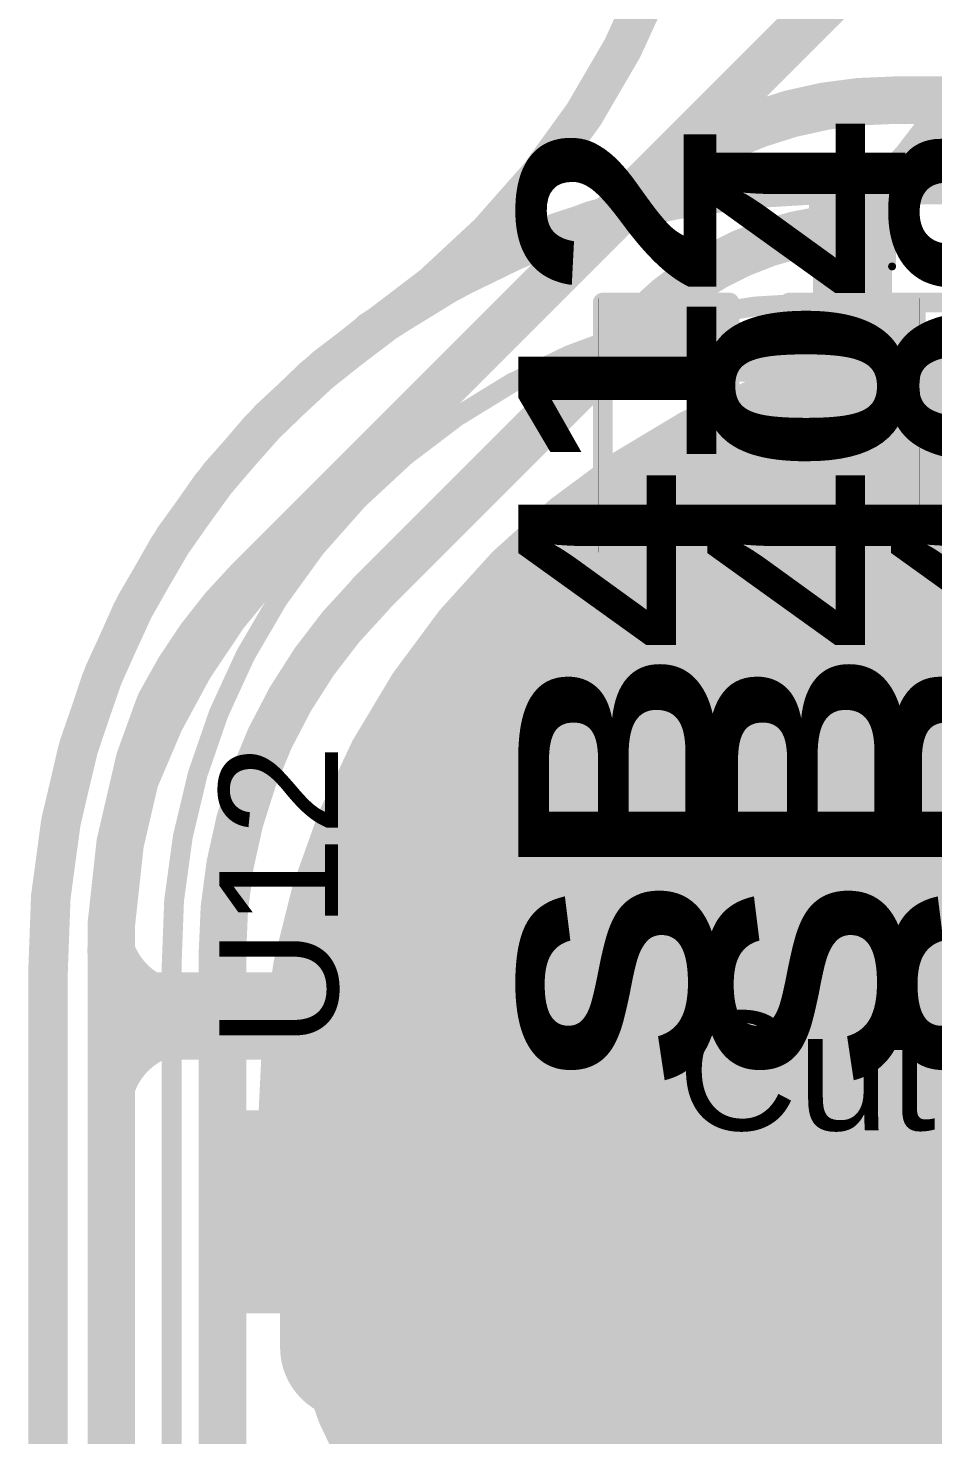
# Model space of a CAD drawing. Header units: inches. Extents: x -17 to 443, y -40 to 218.
# Drawn here: x 139.68 to 145.49, y 21.54 to 30.56 of the extents above; entities that cross this region are included whole.
import ezdxf

# ---------------------------------------------------------------- set-up
doc = ezdxf.new("R2010")
doc.units = ezdxf.units.IN
for name, color, linetype in [('Board Outline', 216, 'Continuous'), ('Bottom Layer', 5, 'Continuous'), ('Bottom Overlay', 54, 'Continuous'), ('Bottom Paste', 16, 'Continuous'), ('Bottom Solder', 6, 'Continuous'), ('Drill Drawing', 1, 'Continuous'), ('Fabrication', 76, 'Continuous'), ('Top Layer', 1, 'Continuous'), ('Top Overlay', 2, 'Continuous'), ('Top Paste', 8, 'Continuous'), ('Top Solder', 216, 'Continuous'), ('Via Holes', 16, 'Continuous')]:
    doc.layers.add(name, color=color, linetype=linetype)
doc.styles.add('Arial', font='', dxfattribs={"height": 0.2})
doc.styles.add('Arial Black_Bold', font='', dxfattribs={"height": 0.2})
doc.styles.get('Arial').set_extended_font_data('Arial')
doc.styles.get('Arial Black_Bold').set_extended_font_data('Arial Black', bold=True)

# ---------------------------------------------------------------- blocks, each defined once
blk = doc.blocks.new('S______B______0402_48')
at = {"layer": 'Top Layer'}
for points in [[(-0.6985, -0.3175), (-0.6985, 0.3174999999999999), (-0.2413000000000001, 0.3175), (-0.2412999999999999, -0.3174999999999999)], [(0.2413000000000001, -0.3175), (0.2412999999999999, 0.3174999999999999), (0.6985, 0.3175), (0.6985, -0.3174999999999999)]]:
    blk.add_hatch(color=1, dxfattribs=at).paths.add_polyline_path(points)
at = {"layer": 'Top Paste'}
for points in [[(-0.6985, -0.3175), (-0.6985, 0.3174999999999999), (-0.2413000000000001, 0.3175), (-0.2412999999999999, -0.3174999999999999)], [(0.2413000000000001, -0.3175), (0.2412999999999999, 0.3174999999999999), (0.6985, 0.3175), (0.6985, -0.3174999999999999)]]:
    blk.add_hatch(color=8, dxfattribs=at).paths.add_polyline_path(points)
at = {"layer": 'Top Solder'}
for points in [[(-0.75350116, -0.3725011600000001), (-0.75350116, 0.3725011599999999), (-0.18629884, 0.3725011600000001), (-0.1862988399999999, -0.3725011599999999)], [(0.18629884, -0.3725011600000001), (0.1862988399999999, 0.3725011599999999), (0.75350116, 0.3725011600000001), (0.75350116, -0.3725011599999999)]]:
    blk.add_hatch(color=216, dxfattribs=at).paths.add_polyline_path(points)
at = {"layer": 'Top Overlay'}
for points in [[(0.7874, 0.4064, 0.127, 0.127, 0), (-0.7874, 0.4064, 0.127, 0.127, 0)], [(-0.7874, -0.4064, 0.127, 0.127, 0), (-0.7874, 0.4064, 0.127, 0.127, 0)], [(0.7874, -0.4064, 0.127, 0.127, 0), (0.7874, 0.4064, 0.127, 0.127, 0)], [(0.7874, -0.4064, 0.127, 0.127, 0), (-0.7874, -0.4064, 0.127, 0.127, 0)], [(0.8128, -0.4318, 0.0032258, 0.0032258, 0), (-0.8128, -0.4318, 0.0032258, 0.0032258, 0)]]:
    blk.add_lwpolyline(points, format="xyseb", dxfattribs=at)
for points in [[(-0.8191499999999999, 0.4064, 0.0635, 0.0635, 1), (-0.7556499999999999, 0.4064, 0.0635, 0.0635, 1)], [(-0.8191499999999999, 0.4064, 0.0635, 0.0635, 1), (-0.7556499999999999, 0.4064, 0.0635, 0.0635, 1)], [(0.7556499999999999, 0.4064, 0.0635, 0.0635, 1), (0.8191499999999999, 0.4064, 0.0635, 0.0635, 1)], [(0.7556499999999999, 0.4064, 0.0635, 0.0635, 1), (0.8191499999999999, 0.4064, 0.0635, 0.0635, 1)], [(-0.8191499999999999, -0.4064, 0.0635, 0.0635, 1), (-0.7556499999999999, -0.4064, 0.0635, 0.0635, 1)], [(-0.8191499999999999, -0.4064, 0.0635, 0.0635, 1), (-0.7556499999999999, -0.4064, 0.0635, 0.0635, 1)], [(0.7556499999999999, -0.4064, 0.0635, 0.0635, 1), (0.8191499999999999, -0.4064, 0.0635, 0.0635, 1)], [(0.7556499999999999, -0.4064, 0.0635, 0.0635, 1), (0.8191499999999999, -0.4064, 0.0635, 0.0635, 1)], [(-0.81360518, -0.4318, 0.0016129, 0.0016129, 1), (-0.8119948199999999, -0.4318, 0.0016129, 0.0016129, 1)], [(0.8119948199999999, -0.4318, 0.0016129, 0.0016129, 1), (0.81360518, -0.4318, 0.0016129, 0.0016129, 1)]]:
    blk.add_lwpolyline(points, format="xyseb", close=True, dxfattribs=at)
blk = doc.blocks.new('SEMG_PAD_B_67')
at = {"layer": 'Bottom Layer'}
h = blk.add_hatch(color=5, dxfattribs=at)
edge = h.paths.add_edge_path()
edge.add_arc((2.794e-05, -9.98718602), 5.00000016, 0, 360)
at = {"layer": 'Bottom Paste'}
h = blk.add_hatch(color=16, dxfattribs=at)
edge = h.paths.add_edge_path()
edge.add_arc((2.794e-05, -9.98718602), 5.00000016, 0, 360)
at = {"layer": 'Bottom Solder'}
h = blk.add_hatch(color=6, dxfattribs=at)
edge = h.paths.add_edge_path()
edge.add_arc((2.794e-05, -9.98718602), 5.10160016, 0, 360)
at = {"layer": 'Bottom Overlay'}
for points in [[(5.683262699999999, 10.96579468, 0.127, 0.127, 0), (5.683262699999999, -10.96562958, 0.127, 0.127, 0)], [(5.683262699999999, -10.9657134, 0.127, 0.127, -0.4142135623730934), (1.53071576, -15.21263658, 0.127, 0.127, 0)], [(1.53071576, -15.21263658, 0.127, 0.127, 0), (-1.53065988, -15.21263658, 0.127, 0.127, 0)]]:
    blk.add_lwpolyline(points, format="xyseb", dxfattribs=at)
for points in [[(5.6515127, -10.96562958, 0.0635, 0.0635, 1), (5.715012699999999, -10.96562958, 0.0635, 0.0635, 1)], [(5.6515127, -10.9657134, 0.0635, 0.0635, 1), (5.715012699999999, -10.9657134, 0.0635, 0.0635, 1)], [(1.49896576, -15.21263658, 0.0635, 0.0635, 1), (1.56246576, -15.21263658, 0.0635, 0.0635, 1)], [(1.49896576, -15.21263658, 0.0635, 0.0635, 1), (1.56246576, -15.21263658, 0.0635, 0.0635, 1)]]:
    blk.add_lwpolyline(points, format="xyseb", close=True, dxfattribs=at)
blk = doc.blocks.new('SOT_23_5_77')
at = {"layer": 'Top Layer'}
for points in [[(-1.85000011, 1.25000004), (-0.74999977, 1.25000004), (-0.74999977, 0.65000124), (-1.85000011, 0.65000124)], [(0.74999977, 1.25000004), (1.85000011, 1.25000004), (1.85000011, 0.65000124), (0.74999977, 0.65000124)], [(-1.85000011, 0.2999994), (-0.74999977, 0.2999994), (-0.74999977, -0.2999994), (-1.85000011, -0.2999994)], [(-1.85000011, -0.65000124), (-0.74999977, -0.65000124), (-0.74999977, -1.25000004), (-1.85000011, -1.25000004)], [(0.74999977, -0.65000124), (1.85000011, -0.65000124), (1.85000011, -1.25000004), (0.74999977, -1.25000004)]]:
    blk.add_hatch(color=1, dxfattribs=at).paths.add_polyline_path(points)
at = {"layer": 'Top Paste'}
for points in [[(-1.85000011, 1.25000004), (-0.74999977, 1.25000004), (-0.74999977, 0.65000124), (-1.85000011, 0.65000124)], [(0.74999977, 1.25000004), (1.85000011, 1.25000004), (1.85000011, 0.65000124), (0.74999977, 0.65000124)], [(-1.85000011, 0.2999994), (-0.74999977, 0.2999994), (-0.74999977, -0.2999994), (-1.85000011, -0.2999994)], [(-1.85000011, -0.65000124), (-0.74999977, -0.65000124), (-0.74999977, -1.25000004), (-1.85000011, -1.25000004)], [(0.74999977, -0.65000124), (1.85000011, -0.65000124), (1.85000011, -1.25000004), (0.74999977, -1.25000004)]]:
    blk.add_hatch(color=8, dxfattribs=at).paths.add_polyline_path(points)
at = {"layer": 'Top Solder'}
for points in [[(-1.95160011, 1.35160004), (-0.6483997699999999, 1.35160004), (-0.6483997699999999, 0.54840124), (-1.95160011, 0.54840124)], [(0.6483997699999999, 1.35160004), (1.95160011, 1.35160004), (1.95160011, 0.54840124), (0.6483997699999999, 0.54840124)], [(-1.95160011, 0.4015993999999999), (-0.6483997699999999, 0.4015993999999999), (-0.6483997699999999, -0.4015993999999999), (-1.95160011, -0.4015993999999999)], [(-1.95160011, -0.54840124), (-0.6483997699999999, -0.54840124), (-0.6483997699999999, -1.35160004), (-1.95160011, -1.35160004)], [(0.6483997699999999, -0.54840124), (1.95160011, -0.54840124), (1.95160011, -1.35160004), (0.6483997699999999, -1.35160004)]]:
    blk.add_hatch(color=216, dxfattribs=at).paths.add_polyline_path(points)
at = {"layer": 'Top Overlay'}
for points in [[(-0.87900256, 1.4986, 0.127, 0.127, 0), (-0.87900256, 1.3986002, 0.127, 0.127, 0)], [(-0.87900256, 1.4986, 0.127, 0.127, 0), (0.8735949, 1.4986, 0.127, 0.127, 0)], [(0.8735949, 1.4986, 0.127, 0.127, 0), (0.8735974400000001, 1.3986002, 0.127, 0.127, 0)], [(-2.1336, 1.0668, 0.127, 0.127, 0), (-2.1336, 0.8128, 0.127, 0.127, 0)], [(-2.1336, 1.0668, 0.127, 0.127, 0), (-2.0066, 0.9397999999999999, 0.127, 0.127, 0)], [(-2.0066, 0.9397999999999999, 0.127, 0.127, 0), (-2.1336, 0.8128, 0.127, 0.127, 0)], [(0.88000078, 0.43999912, 0.127, 0.127, 0), (0.8800033199999999, -0.41800018, 0.127, 0.127, 0)], [(-0.87900256, -1.3986002, 0.127, 0.127, 0), (-0.87900256, -1.4986, 0.127, 0.127, 0)], [(0.8735974400000001, -1.3986002, 0.127, 0.127, 0), (0.8735949, -1.4986, 0.127, 0.127, 0)], [(-0.87900256, -1.4986, 0.127, 0.127, 0), (0.8735949, -1.4986, 0.127, 0.127, 0)]]:
    blk.add_lwpolyline(points, format="xyseb", dxfattribs=at)
for points in [[(-0.9107525599999998, 1.4986, 0.0635, 0.0635, 1), (-0.8472525599999999, 1.4986, 0.0635, 0.0635, 1)], [(-0.9107525599999998, 1.4986, 0.0635, 0.0635, 1), (-0.8472525599999999, 1.4986, 0.0635, 0.0635, 1)], [(0.8418448999999999, 1.4986, 0.0635, 0.0635, 1), (0.9053449, 1.4986, 0.0635, 0.0635, 1)], [(0.8418448999999999, 1.4986, 0.0635, 0.0635, 1), (0.9053449, 1.4986, 0.0635, 0.0635, 1)], [(-0.9107525599999998, 1.3986002, 0.0635, 0.0635, 1), (-0.8472525599999999, 1.3986002, 0.0635, 0.0635, 1)], [(0.84184744, 1.3986002, 0.0635, 0.0635, 1), (0.9053474399999999, 1.3986002, 0.0635, 0.0635, 1)], [(-2.16535, 1.0668, 0.0635, 0.0635, 1), (-2.10185, 1.0668, 0.0635, 0.0635, 1)], [(-2.16535, 1.0668, 0.0635, 0.0635, 1), (-2.10185, 1.0668, 0.0635, 0.0635, 1)], [(-2.03835, 0.9397999999999999, 0.0635, 0.0635, 1), (-1.97485, 0.9397999999999999, 0.0635, 0.0635, 1)], [(-2.03835, 0.9397999999999999, 0.0635, 0.0635, 1), (-1.97485, 0.9397999999999999, 0.0635, 0.0635, 1)], [(-2.16535, 0.8128, 0.0635, 0.0635, 1), (-2.10185, 0.8128, 0.0635, 0.0635, 1)], [(-2.16535, 0.8128, 0.0635, 0.0635, 1), (-2.10185, 0.8128, 0.0635, 0.0635, 1)], [(0.84825078, 0.43999912, 0.0635, 0.0635, 1), (0.91175078, 0.43999912, 0.0635, 0.0635, 1)], [(0.8482533200000001, -0.41800018, 0.0635, 0.0635, 1), (0.9117533199999999, -0.41800018, 0.0635, 0.0635, 1)], [(-0.9107525599999998, -1.3986002, 0.0635, 0.0635, 1), (-0.8472525599999999, -1.3986002, 0.0635, 0.0635, 1)], [(0.84184744, -1.3986002, 0.0635, 0.0635, 1), (0.9053474399999999, -1.3986002, 0.0635, 0.0635, 1)], [(-0.9107525599999998, -1.4986, 0.0635, 0.0635, 1), (-0.8472525599999999, -1.4986, 0.0635, 0.0635, 1)], [(-0.9107525599999998, -1.4986, 0.0635, 0.0635, 1), (-0.8472525599999999, -1.4986, 0.0635, 0.0635, 1)], [(0.8418448999999999, -1.4986, 0.0635, 0.0635, 1), (0.9053449, -1.4986, 0.0635, 0.0635, 1)], [(0.8418448999999999, -1.4986, 0.0635, 0.0635, 1), (0.9053449, -1.4986, 0.0635, 0.0635, 1)]]:
    blk.add_lwpolyline(points, format="xyseb", close=True, dxfattribs=at)
blk = doc.blocks.new('S______B______0402_119')
at = {"layer": 'Top Layer'}
for points in [[(-0.6985, -0.3175), (-0.6985, 0.3175), (-0.2412999999999999, 0.3175), (-0.2413, -0.3175)], [(0.2412999999999999, -0.3175), (0.2413, 0.3175), (0.6985, 0.3175), (0.6985, -0.3175)]]:
    blk.add_hatch(color=1, dxfattribs=at).paths.add_polyline_path(points)
at = {"layer": 'Top Paste'}
for points in [[(-0.6985, -0.3175), (-0.6985, 0.3175), (-0.2412999999999999, 0.3175), (-0.2413, -0.3175)], [(0.2412999999999999, -0.3175), (0.2413, 0.3175), (0.6985, 0.3175), (0.6985, -0.3175)]]:
    blk.add_hatch(color=8, dxfattribs=at).paths.add_polyline_path(points)
at = {"layer": 'Top Solder'}
for points in [[(-0.75350116, -0.37250116), (-0.75350116, 0.37250116), (-0.1862988399999999, 0.37250116), (-0.18629884, -0.37250116)], [(0.1862988399999999, -0.37250116), (0.18629884, 0.37250116), (0.75350116, 0.37250116), (0.75350116, -0.37250116)]]:
    blk.add_hatch(color=216, dxfattribs=at).paths.add_polyline_path(points)
at = {"layer": 'Top Overlay'}
for points in [[(-0.7874, 0.4064, 0.127, 0.127, 0), (0.7874, 0.4064, 0.127, 0.127, 0)], [(-0.7874, 0.4064, 0.127, 0.127, 0), (-0.7874, -0.4064, 0.127, 0.127, 0)], [(0.7874, 0.4064, 0.127, 0.127, 0), (0.7874, -0.4064, 0.127, 0.127, 0)], [(-0.7874, -0.4064, 0.127, 0.127, 0), (0.7874, -0.4064, 0.127, 0.127, 0)], [(-0.8128, -0.4318, 0.0032258, 0.0032258, 0), (0.8128, -0.4318, 0.0032258, 0.0032258, 0)]]:
    blk.add_lwpolyline(points, format="xyseb", dxfattribs=at)
for points in [[(-0.8191499999999999, 0.4064, 0.0635, 0.0635, 1), (-0.7556499999999999, 0.4064, 0.0635, 0.0635, 1)], [(-0.8191499999999999, 0.4064, 0.0635, 0.0635, 1), (-0.7556499999999999, 0.4064, 0.0635, 0.0635, 1)], [(0.7556499999999999, 0.4064, 0.0635, 0.0635, 1), (0.8191499999999999, 0.4064, 0.0635, 0.0635, 1)], [(0.7556499999999999, 0.4064, 0.0635, 0.0635, 1), (0.8191499999999999, 0.4064, 0.0635, 0.0635, 1)], [(-0.8191499999999999, -0.4064, 0.0635, 0.0635, 1), (-0.7556499999999999, -0.4064, 0.0635, 0.0635, 1)], [(-0.8191499999999999, -0.4064, 0.0635, 0.0635, 1), (-0.7556499999999999, -0.4064, 0.0635, 0.0635, 1)], [(0.7556499999999999, -0.4064, 0.0635, 0.0635, 1), (0.8191499999999999, -0.4064, 0.0635, 0.0635, 1)], [(0.7556499999999999, -0.4064, 0.0635, 0.0635, 1), (0.8191499999999999, -0.4064, 0.0635, 0.0635, 1)], [(-0.81360518, -0.4318, 0.0016129, 0.0016129, 1), (-0.8119948199999999, -0.4318, 0.0016129, 0.0016129, 1)], [(0.8119948199999999, -0.4318, 0.0016129, 0.0016129, 1), (0.81360518, -0.4318, 0.0016129, 0.0016129, 1)]]:
    blk.add_lwpolyline(points, format="xyseb", close=True, dxfattribs=at)
blk = doc.blocks.new('C___0603_239')
at = {"layer": 'Top Layer'}
for points in [[(-0.3809999999999999, 0.4445), (-0.3809999999999999, -0.4445), (-1.143, -0.4445), (-1.143, 0.4445)], [(1.143, 0.4445), (1.143, -0.4445), (0.3809999999999999, -0.4445), (0.3809999999999999, 0.4445)]]:
    blk.add_hatch(color=1, dxfattribs=at).paths.add_polyline_path(points)
at = {"layer": 'Top Paste'}
for points in [[(-0.3809999999999999, 0.4445), (-0.3809999999999999, -0.4445), (-1.143, -0.4445), (-1.143, 0.4445)], [(1.143, 0.4445), (1.143, -0.4445), (0.3809999999999999, -0.4445), (0.3809999999999999, 0.4445)]]:
    blk.add_hatch(color=8, dxfattribs=at).paths.add_polyline_path(points)
at = {"layer": 'Top Solder'}
for points in [[(-0.3210001199999999, 0.50449988), (-0.3210001199999999, -0.50449988), (-1.20299988, -0.50449988), (-1.20299988, 0.50449988)], [(1.20299988, 0.50449988), (1.20299988, -0.50449988), (0.3210001199999999, -0.50449988), (0.3210001199999999, 0.50449988)]]:
    blk.add_hatch(color=216, dxfattribs=at).paths.add_polyline_path(points)
at = {"layer": 'Top Overlay'}
for points in [[(-0.4571999999999999, 0.5334, 0.127, 0.127, 0), (-1.2446, 0.5334, 0.127, 0.127, 0)], [(-1.2446, -0.5334, 0.127, 0.127, 0), (-1.2446, 0.5334, 0.127, 0.127, 0)], [(1.2446, 0.5334, 0.127, 0.127, 0), (0.4571999999999999, 0.5334, 0.127, 0.127, 0)], [(1.2446, -0.5334, 0.127, 0.127, 0), (1.2446, 0.5334, 0.127, 0.127, 0)], [(-0.4571999999999999, -0.5334, 0.127, 0.127, 0), (-1.2446, -0.5334, 0.127, 0.127, 0)], [(1.2446, -0.5334, 0.127, 0.127, 0), (0.4571999999999999, -0.5334, 0.127, 0.127, 0)]]:
    blk.add_lwpolyline(points, format="xyseb", dxfattribs=at)
for points in [[(-1.27635, 0.5334, 0.0635, 0.0635, 1), (-1.21285, 0.5334, 0.0635, 0.0635, 1)], [(-1.27635, 0.5334, 0.0635, 0.0635, 1), (-1.21285, 0.5334, 0.0635, 0.0635, 1)], [(-0.4889499999999999, 0.5334, 0.0635, 0.0635, 1), (-0.42545, 0.5334, 0.0635, 0.0635, 1)], [(0.42545, 0.5334, 0.0635, 0.0635, 1), (0.4889499999999999, 0.5334, 0.0635, 0.0635, 1)], [(1.21285, 0.5334, 0.0635, 0.0635, 1), (1.27635, 0.5334, 0.0635, 0.0635, 1)], [(1.21285, 0.5334, 0.0635, 0.0635, 1), (1.27635, 0.5334, 0.0635, 0.0635, 1)], [(-1.27635, -0.5334, 0.0635, 0.0635, 1), (-1.21285, -0.5334, 0.0635, 0.0635, 1)], [(-1.27635, -0.5334, 0.0635, 0.0635, 1), (-1.21285, -0.5334, 0.0635, 0.0635, 1)], [(-0.4889499999999999, -0.5334, 0.0635, 0.0635, 1), (-0.42545, -0.5334, 0.0635, 0.0635, 1)], [(0.42545, -0.5334, 0.0635, 0.0635, 1), (0.4889499999999999, -0.5334, 0.0635, 0.0635, 1)], [(1.21285, -0.5334, 0.0635, 0.0635, 1), (1.27635, -0.5334, 0.0635, 0.0635, 1)], [(1.21285, -0.5334, 0.0635, 0.0635, 1), (1.27635, -0.5334, 0.0635, 0.0635, 1)]]:
    blk.add_lwpolyline(points, format="xyseb", close=True, dxfattribs=at)

msp = doc.modelspace()

# ---------------------------------------------------------------- hatches: boundary and pattern name
at = {"layer": 'Bottom Layer'}
h = msp.add_hatch(color=5, dxfattribs=at)
edge = h.paths.add_edge_path()
edge.add_arc((144.97438366, 29.2874827), 0.2999994, 0, 360)
at = {"layer": 'Top Layer'}
h = msp.add_hatch(color=1, dxfattribs=at)
edge = h.paths.add_edge_path()
edge.add_arc((144.97438366, 29.2874827), 0.2999994, 0, 360)
for points in [[(140.34008508, 23.9430941), (143.49862588, 23.9430941), (143.49862588, 24.5040277), (140.34008508, 24.5040277)], [(143.05370424, 22.4174812), (144.03208684, 22.4174812), (144.03208684, 24.17685792), (143.05370424, 24.17685792)]]:
    msp.add_hatch(color=1, dxfattribs=at).paths.add_polyline_path(points)
at = {"layer": 'Via Holes'}
h = msp.add_hatch(color=7, dxfattribs=at)
edge = h.paths.add_edge_path()
edge.add_arc((144.97438366, 29.2874827), 0.1499997, 0, 360)

# ---------------------------------------------------------------- linework, layer by layer
at = {"layer": 'Board Outline'}
for points in [[(144.0599608, 32.79238552, 0.127, 0.127, -0.2500687460615742), (141.891385, 28.61523614, 0.127, 0.127, 0)], [(139.81218418, 24.5040277, 0.127, 0.127, -0.2441754300213252), (141.8899118, 28.61728084, 0.127, 0.127, 0)], [(139.81202416, 2.64837164, 0.127, 0.127, 0), (139.81218418, 24.5040277, 0.127, 0.127, 0)]]:
    msp.add_lwpolyline(points, format="xyseb", dxfattribs=at)
for points in [[(141.8581618, 28.61728084, 0.0635, 0.0635, 1), (141.9216618, 28.61728084, 0.0635, 0.0635, 1)], [(141.859635, 28.61523614, 0.0635, 0.0635, 1), (141.923135, 28.61523614, 0.0635, 0.0635, 1)], [(139.78043418, 24.5040277, 0.0635, 0.0635, 1), (139.84393418, 24.5040277, 0.0635, 0.0635, 1)], [(139.78043418, 24.5040277, 0.0635, 0.0635, 1), (139.84393418, 24.5040277, 0.0635, 0.0635, 1)]]:
    msp.add_lwpolyline(points, format="xyseb", close=True, dxfattribs=at)
at = {"layer": 'Bottom Layer'}
for points in [[(145.96977156, 31.33497416, 0.3048, 0.3048, -0.198912367379658), (145.22582334, 29.53892238, 0.3048, 0.3048, 0)], [(141.10420598, 27.01931604, 0.3048, 0.3048, 0), (144.83498592, 30.75009344, 0.3048, 0.3048, 0)], [(144.97438366, 29.2874827, 0.3048, 0.3048, 0), (145.22582334, 29.53892238, 0.3048, 0.3048, 0)], [(143.65106652, 28.69982576, 0.3048, 0.3048, -0.1858357086399626), (144.97438366, 29.2874827, 0.3048, 0.3048, 0)], [(141.88369642, 26.93245566, 0.3048, 0.3048, 0), (143.65106652, 28.69982576, 0.3048, 0.3048, 0)], [(140.536041, 26.2368665, 0.3048, 0.3048, -0.07877396736360434), (141.10367258, 27.01878264, 0.3048, 0.3048, 0)], [(141.10367258, 27.01878264, 0.3048, 0.3048, -6.112010334763618e-05), (141.10420598, 27.01931604, 0.3048, 0.3048, 0)], [(140.9314555, 24.6318278, 0.3048, 0.3048, -0.1989795431283382), (141.88369642, 26.9298928, 0.3048, 0.3048, 0)], [(140.3996811, 25.86768512, 0.3048, 0.3048, 0), (140.52738468, 26.21971896, 0.3048, 0.3048, 0)], [(140.52738468, 26.2197215, 0.3048, 0.3048, 0), (140.52738976, 26.2197342, 0.3048, 0.3048, 0)], [(140.52738468, 26.21971896, 0.3048, 0.3048, 0), (140.52738722, 26.21972658, 0.3048, 0.3048, 0)], [(140.52738468, 26.21971896, 0.3048, 0.3048, 0), (140.52738468, 26.2197215, 0.3048, 0.3048, 0)], [(140.5273923, 26.2197342, 0.3048, 0.3048, -0.00155508119086942), (140.536041, 26.2368665, 0.3048, 0.3048, 0)], [(140.2750814, 25.33131332, 0.3048, 0.3048, 0), (140.3996811, 25.86768512, 0.3048, 0.3048, 0)], [(140.21857148, 24.81257928, 0.3048, 0.3048, 0), (140.2750814, 25.33131332, 0.3048, 0.3048, 0)], [(140.21857148, 16.76695148, 0.3048, 0.3048, 0), (140.21857148, 24.81257928, 0.3048, 0.3048, 0)], [(140.9314555, 24.6318278, 0.3048, 0.3048, 0), (140.93145804, 24.63006758, 0.3048, 0.3048, 0)], [(140.93145804, 19.22757902, 0.3048, 0.3048, 0), (140.93145804, 24.63006758, 0.3048, 0.3048, 0)]]:
    msp.add_lwpolyline(points, format="xyseb", dxfattribs=at)
for points in [[(145.14962334, 29.53892238, 0.1524, 0.1524, 1), (145.30202334, 29.53892238, 0.1524, 0.1524, 1)], [(145.14962334, 29.53892238, 0.1524, 0.1524, 1), (145.30202334, 29.53892238, 0.1524, 0.1524, 1)], [(144.89818366, 29.2874827, 0.1524, 0.1524, 1), (145.05058366, 29.2874827, 0.1524, 0.1524, 1)], [(144.89818366, 29.2874827, 0.1524, 0.1524, 1), (145.05058366, 29.2874827, 0.1524, 0.1524, 1)], [(143.57486652, 28.69982576, 0.1524, 0.1524, 1), (143.72726652, 28.69982576, 0.1524, 0.1524, 1)], [(143.57486652, 28.69982576, 0.1524, 0.1524, 1), (143.72726652, 28.69982576, 0.1524, 0.1524, 1)], [(141.02747258, 27.01878264, 0.1524, 0.1524, 1), (141.17987258, 27.01878264, 0.1524, 0.1524, 1)], [(141.02747258, 27.01878264, 0.1524, 0.1524, 1), (141.17987258, 27.01878264, 0.1524, 0.1524, 1)], [(141.02800598, 27.01931604, 0.1524, 0.1524, 1), (141.18040598, 27.01931604, 0.1524, 0.1524, 1)], [(141.02800598, 27.01931604, 0.1524, 0.1524, 1), (141.18040598, 27.01931604, 0.1524, 0.1524, 1)], [(141.80749642, 26.93245566, 0.1524, 0.1524, 1), (141.95989642, 26.93245566, 0.1524, 0.1524, 1)], [(141.80749642, 26.9298928, 0.1524, 0.1524, 1), (141.95989642, 26.9298928, 0.1524, 0.1524, 1)], [(140.45118468, 26.2197215, 0.1524, 0.1524, 1), (140.60358468, 26.2197215, 0.1524, 0.1524, 1)], [(140.45118468, 26.2197215, 0.1524, 0.1524, 1), (140.60358468, 26.2197215, 0.1524, 0.1524, 1)], [(140.45118468, 26.21971896, 0.1524, 0.1524, 1), (140.60358468, 26.21971896, 0.1524, 0.1524, 1)], [(140.45118468, 26.21971896, 0.1524, 0.1524, 1), (140.60358468, 26.21971896, 0.1524, 0.1524, 1)], [(140.45118468, 26.21971896, 0.1524, 0.1524, 1), (140.60358468, 26.21971896, 0.1524, 0.1524, 1)], [(140.45118722, 26.21972658, 0.1524, 0.1524, 1), (140.60358722, 26.21972658, 0.1524, 0.1524, 1)], [(140.45118976, 26.2197342, 0.1524, 0.1524, 1), (140.60358976, 26.2197342, 0.1524, 0.1524, 1)], [(140.4511923, 26.2197342, 0.1524, 0.1524, 1), (140.6035923, 26.2197342, 0.1524, 0.1524, 1)], [(140.459841, 26.2368665, 0.1524, 0.1524, 1), (140.612241, 26.2368665, 0.1524, 0.1524, 1)], [(140.459841, 26.2368665, 0.1524, 0.1524, 1), (140.612241, 26.2368665, 0.1524, 0.1524, 1)], [(140.3234811, 25.86768512, 0.1524, 0.1524, 1), (140.4758811, 25.86768512, 0.1524, 0.1524, 1)], [(140.3234811, 25.86768512, 0.1524, 0.1524, 1), (140.4758811, 25.86768512, 0.1524, 0.1524, 1)], [(140.1988814, 25.33131332, 0.1524, 0.1524, 1), (140.3512814, 25.33131332, 0.1524, 0.1524, 1)], [(140.1988814, 25.33131332, 0.1524, 0.1524, 1), (140.3512814, 25.33131332, 0.1524, 0.1524, 1)], [(140.14237148, 24.81257928, 0.1524, 0.1524, 1), (140.29477148, 24.81257928, 0.1524, 0.1524, 1)], [(140.14237148, 24.81257928, 0.1524, 0.1524, 1), (140.29477148, 24.81257928, 0.1524, 0.1524, 1)], [(140.8552555, 24.6318278, 0.1524, 0.1524, 1), (141.0076555, 24.6318278, 0.1524, 0.1524, 1)], [(140.8552555, 24.6318278, 0.1524, 0.1524, 1), (141.0076555, 24.6318278, 0.1524, 0.1524, 1)], [(140.85525804, 24.63006758, 0.1524, 0.1524, 1), (141.00765804, 24.63006758, 0.1524, 0.1524, 1)], [(140.85525804, 24.63006758, 0.1524, 0.1524, 1), (141.00765804, 24.63006758, 0.1524, 0.1524, 1)]]:
    msp.add_lwpolyline(points, format="xyseb", close=True, dxfattribs=at)
at = {"layer": 'Drill Drawing'}
for points in [[(144.72038366, 29.5414827, 0.0508, 0.0508, 0), (145.22838366, 29.5414827, 0.0508, 0.0508, 0)], [(144.72038366, 29.0334827, 0.0508, 0.0508, 0), (144.72038366, 29.5414827, 0.0508, 0.0508, 0)], [(145.22838366, 29.0334827, 0.0508, 0.0508, 0), (145.22838366, 29.5414827, 0.0508, 0.0508, 0)], [(144.72038366, 29.0334827, 0.0508, 0.0508, 0), (145.22838366, 29.0334827, 0.0508, 0.0508, 0)]]:
    msp.add_lwpolyline(points, format="xyseb", dxfattribs=at)
for points in [[(144.70768366, 29.5414827, 0.0254, 0.0254, 1), (144.73308366, 29.5414827, 0.0254, 0.0254, 1)], [(144.70768366, 29.5414827, 0.0254, 0.0254, 1), (144.73308366, 29.5414827, 0.0254, 0.0254, 1)], [(145.21568366, 29.5414827, 0.0254, 0.0254, 1), (145.24108366, 29.5414827, 0.0254, 0.0254, 1)], [(145.21568366, 29.5414827, 0.0254, 0.0254, 1), (145.24108366, 29.5414827, 0.0254, 0.0254, 1)], [(144.70768366, 29.0334827, 0.0254, 0.0254, 1), (144.73308366, 29.0334827, 0.0254, 0.0254, 1)], [(144.70768366, 29.0334827, 0.0254, 0.0254, 1), (144.73308366, 29.0334827, 0.0254, 0.0254, 1)], [(145.21568366, 29.0334827, 0.0254, 0.0254, 1), (145.24108366, 29.0334827, 0.0254, 0.0254, 1)], [(145.21568366, 29.0334827, 0.0254, 0.0254, 1), (145.24108366, 29.0334827, 0.0254, 0.0254, 1)]]:
    msp.add_lwpolyline(points, format="xyseb", close=True, dxfattribs=at)
at = {"layer": 'Fabrication'}
for points in [[(144.0599608, 32.79238552, 0.254, 0.254, -0.2500687460615742), (141.891385, 28.61523614, 0.254, 0.254, 0)], [(139.8119886, 24.50395912, 0.254, 0.254, -0.414213562373093), (144.75549662, 29.5598215, 0.254, 0.254, 0)], [(141.88252294, 28.61522344, 0.254, 0.254, -0.1546127337349249), (144.75113544, 29.55959035999999, 0.254, 0.254, 0)], [(144.75113544, 29.55959035999999, 0.254, 0.254, 0), (147.8304892, 29.55959035999999, 0.254, 0.254, 0)], [(144.75549662, 29.5598215, 0.254, 0.254, 0), (147.83485038, 29.5598215, 0.254, 0.254, 0)], [(139.81218418, 24.5040277, 0.254, 0.254, -0.2441754300213252), (141.8899118, 28.61728084, 0.254, 0.254, 0)], [(139.81202416, 2.64837164, 0.254, 0.254, 0), (139.81218418, 24.5040277, 0.254, 0.254, 0)]]:
    msp.add_lwpolyline(points, format="xyseb", dxfattribs=at)
for points in [[(144.68763544, 29.55959035999999, 0.127, 0.127, 1), (144.81463544, 29.55959035999999, 0.127, 0.127, 1)], [(144.68763544, 29.55959035999999, 0.127, 0.127, 1), (144.81463544, 29.55959035999999, 0.127, 0.127, 1)], [(144.69199662, 29.5598215, 0.127, 0.127, 1), (144.81899662, 29.5598215, 0.127, 0.127, 1)], [(144.69199662, 29.5598215, 0.127, 0.127, 1), (144.81899662, 29.5598215, 0.127, 0.127, 1)], [(141.81902294, 28.61522344, 0.127, 0.127, 1), (141.94602294, 28.61522344, 0.127, 0.127, 1)], [(141.8264118, 28.61728084, 0.127, 0.127, 1), (141.9534118, 28.61728084, 0.127, 0.127, 1)], [(141.827885, 28.61523614, 0.127, 0.127, 1), (141.954885, 28.61523614, 0.127, 0.127, 1)], [(151.28894558, 23.57618348, 0.254, 0.254, 1), (141.28894526, 23.57618348, 0.254, 0.254, 1)], [(139.7484886, 24.50395912, 0.127, 0.127, 1), (139.8754886, 24.50395912, 0.127, 0.127, 1)], [(139.74868418, 24.5040277, 0.127, 0.127, 1), (139.87568418, 24.5040277, 0.127, 0.127, 1)], [(139.74868418, 24.5040277, 0.127, 0.127, 1), (139.87568418, 24.5040277, 0.127, 0.127, 1)], [(141.22544526, 23.57618348, 0.127, 0.127, 1), (141.35244526, 23.57618348, 0.127, 0.127, 1)]]:
    msp.add_lwpolyline(points, format="xyseb", close=True, dxfattribs=at)
at = {"layer": 'Top Layer'}
for points in [[(143.44122442, 29.35633448, 0.3048, 0.3048, -0.198912367379658), (145.2372762, 30.1002827, 0.3048, 0.3048, 0)], [(145.2372762, 30.1002827, 0.3048, 0.3048, 0), (148.10257146, 30.1002827, 0.3048, 0.3048, 0)], [(144.97438366, 28.56028324, 0.508, 0.508, 0), (144.97438366, 29.2874827, 0.508, 0.508, 0)], [(141.19615398, 27.11126403999999, 0.3048, 0.3048, 0), (143.44122442, 29.35633448, 0.3048, 0.3048, 0)], [(143.77811224, 28.48408324, 0.3809999999999999, 0.3809999999999999, 0), (144.97438366, 28.48408324, 0.3809999999999999, 0.3809999999999999, 0)], [(143.77811224, 23.39189124, 0.508, 0.508, 0), (143.77811224, 27.49580226, 0.508, 0.508, 0)], [(143.72826728, 27.41864722, 0.3048, 0.3048, 0), (143.72826728, 27.54428324, 0.3048, 0.3048, 0)], [(144.97438366, 27.54428324, 0.3048, 0.3048, -0.1989123479952574), (145.68805508, 25.82132758, 0.3048, 0.3048, 0)], [(140.37504564, 25.75160458, 0.3048, 0.3048, -0.09433977142784497), (141.19615144, 27.1112615, 0.3048, 0.3048, 0)], [(140.27912, 25.34869962, 0.3048, 0.3048, 0), (140.36442082, 25.71590742, 0.3048, 0.3048, 0)], [(140.36442082, 25.71590742, 0.3048, 0.3048, 0), (140.36476626, 25.7173857, 0.3048, 0.3048, 0)], [(140.36476626, 25.7173857, 0.3048, 0.3048, -0.02933062316996695), (140.37504564, 25.75160458, 0.3048, 0.3048, 0)], [(143.7770175, 25.05977462, 0.508, 0.508, 0), (143.7770175, 25.520904, 0.508, 0.508, 0)], [(140.22035202, 24.82892164, 0.3048, 0.3048, 0), (140.27316116, 25.31369588, 0.3048, 0.3048, 0)], [(140.27316116, 25.31369588, 0.3048, 0.3048, -0.02914813596146702), (140.27912, 25.34869962, 0.3048, 0.3048, 0)], [(143.7770175, 25.05977462, 0.508, 0.508, -0.4142135623730951), (142.95623682, 24.23899394, 0.508, 0.508, 0)], [(140.21856132, 24.79591688, 0.3048, 0.3048, -0.02713053692275998), (140.22035456, 24.82892164, 0.3048, 0.3048, 0)], [(140.21856132, 24.55784776, 0.3048, 0.3048, 0), (140.21856132, 24.79714878, 0.3048, 0.3048, 0)], [(140.21856132, 24.64034696, 0.3048, 0.3048, 0), (140.21856132, 24.79591688, 0.3048, 0.3048, 0)], [(140.21856132, 24.64034696, 0.3048, 0.3048, -0.002711856999951044), (140.21666902, 24.6457216, 0.3048, 0.3048, 0)], [(140.21856132, 24.55784776, 0.3048, 0.3048, 0), (140.21856132, 24.64034696, 0.3048, 0.3048, 0)], [(140.46867004, 24.35247606, 0.3048, 0.3048, -0.1879201885850134), (140.21856132, 24.64034696, 0.3048, 0.3048, 0)], [(140.21856132, 24.55784776, 0.3048, 0.3048, -0.001001811079604092), (140.21853846, 24.5593997, 0.3048, 0.3048, 0)], [(140.21856132, 24.55784522, 0.3048, 0.3048, 0), (140.21856132, 24.55784776, 0.3048, 0.3048, 0)], [(140.21856132, 23.84042222, 0.3048, 0.3048, 0), (140.21856132, 24.55784522, 0.3048, 0.3048, 0)], [(140.60576654, 24.176863, 0.3048, 0.3048, -0.409476215934279), (140.21856132, 24.55784522, 0.3048, 0.3048, 0)], [(143.70082258, 24.55860214, 0.3048, 0.3048, -0.001001811079603981), (143.70079972, 24.5570502, 0.3048, 0.3048, 0)], [(143.70079972, 24.55704766, 0.3048, 0.3048, 0), (143.70079972, 24.5570502, 0.3048, 0.3048, 0)], [(143.70079972, 23.94834174, 0.3048, 0.3048, 0), (143.70079972, 24.55704766, 0.3048, 0.3048, 0)], [(142.01739694, 24.21242808, 0.508, 0.508, 0), (142.47852632, 24.21242808, 0.508, 0.508, 0)], [(142.47852632, 24.21242808, 0.508, 0.508, -0.07400152211037532), (142.71752762, 24.17686046, 0.508, 0.508, 0)], [(142.76995068, 24.23899394, 0.508, 0.508, 0), (142.95623682, 24.23899394, 0.508, 0.508, 0)], [(142.71752762, 24.17686046, 0.508, 0.508, -0.3300938599748834), (143.299307, 23.3916474, 0.508, 0.508, 0)], [(140.21850544, 16.76695148, 0.3048, 0.3048, 0), (140.21855878, 24.14270508, 0.3048, 0.3048, 0)], [(140.49936594, 24.12370334, 0.3048, 0.3048, 0), (140.74375712, 24.18402326, 0.3048, 0.3048, 0)], [(140.74375966, 24.18402326, 0.3048, 0.3048, 0), (141.91935548, 24.17686046, 0.3048, 0.3048, 0)], [(141.91935548, 24.17686046, 0.3048, 0.3048, 0), (142.71752762, 24.17686046, 0.3048, 0.3048, 0)], [(142.71752762, 24.17686046, 0.3048, 0.3048, 0), (143.20139254, 24.17686046, 0.3048, 0.3048, 0)], [(143.17560392, 24.1832257, 0.3048, 0.3048, 0), (143.20139254, 24.17686046, 0.3048, 0.3048, 0)], [(143.20139254, 24.17686046, 0.3048, 0.3048, 0), (143.28224836, 24.17686046, 0.3048, 0.3048, 0)], [(143.20139254, 24.17686046, 0.3048, 0.3048, 0), (143.4199951, 24.12290578, 0.3048, 0.3048, 0)], [(143.30764836, 24.17686046, 0.3048, 0.3048, -0.269513567605686), (143.70079972, 23.94834174, 0.3048, 0.3048, 0)], [(140.22196492, 23.7796578, 0.3048, 0.3048, -0.190729243625743), (140.47396594, 24.07290334, 0.3048, 0.3048, 0)], [(143.4199951, 24.12290578, 0.3048, 0.3048, -0.1907292436257429), (143.67199612, 23.82966024, 0.3048, 0.3048, 0)], [(143.70079972, 23.83962466, 0.3048, 0.3048, 0), (143.70079972, 23.94834174, 0.3048, 0.3048, 0)], [(143.70079972, 23.94834174, 0.3048, 0.3048, -0.1301684832040122), (143.76010364, 23.72440518, 0.3048, 0.3048, 0)], [(143.299307, 23.20536126, 0.508, 0.508, 0), (143.299307, 23.3916474, 0.508, 0.508, 0)], [(143.77811224, 23.39189124, 0.508, 0.508, -0.4142135623730951), (143.35370364, 22.96748264, 0.508, 0.508, 0)], [(141.45370236, 22.09678334, 0.3048, 0.3048, 0), (141.45370236, 22.96748264, 0.3048, 0.3048, 0)], [(141.76450184, 21.78598386, 0.3048, 0.3048, -0.4142135623730951), (141.45370236, 22.09678334, 0.3048, 0.3048, 0)], [(141.76450184, 21.78598386, 0.3048, 0.3048, 0), (144.74825762, 21.78598386, 0.3048, 0.3048, 0)]]:
    msp.add_lwpolyline(points, format="xyseb", dxfattribs=at)
for points in [[(145.1610762, 30.1002827, 0.1524, 0.1524, 1), (145.3134762, 30.1002827, 0.1524, 0.1524, 1)], [(145.1610762, 30.1002827, 0.1524, 0.1524, 1), (145.3134762, 30.1002827, 0.1524, 0.1524, 1)], [(144.84738366, 29.2874827, 0.254, 0.254, 1), (145.10138366, 29.2874827, 0.254, 0.254, 1)], [(143.36502442, 29.35633448, 0.1524, 0.1524, 1), (143.51742442, 29.35633448, 0.1524, 0.1524, 1)], [(143.36502442, 29.35633448, 0.1524, 0.1524, 1), (143.51742442, 29.35633448, 0.1524, 0.1524, 1)], [(144.84738366, 28.56028324, 0.254, 0.254, 1), (145.10138366, 28.56028324, 0.254, 0.254, 1)], [(143.68286224, 28.48408324, 0.1905, 0.1905, 1), (143.87336224, 28.48408324, 0.1905, 0.1905, 1)], [(144.87913366, 28.48408324, 0.1905, 0.1905, 1), (145.06963366, 28.48408324, 0.1905, 0.1905, 1)], [(143.65111224, 27.49580226, 0.254, 0.254, 1), (143.90511224, 27.49580226, 0.254, 0.254, 1)], [(143.65206728, 27.54428324, 0.1524, 0.1524, 1), (143.80446728, 27.54428324, 0.1524, 0.1524, 1)], [(144.89818366, 27.54428324, 0.1524, 0.1524, 1), (145.05058366, 27.54428324, 0.1524, 0.1524, 1)], [(143.65206728, 27.41864722, 0.1524, 0.1524, 1), (143.80446728, 27.41864722, 0.1524, 0.1524, 1)], [(141.11995144, 27.1112615, 0.1524, 0.1524, 1), (141.27235144, 27.1112615, 0.1524, 0.1524, 1)], [(141.11995398, 27.11126403999999, 0.1524, 0.1524, 1), (141.27235398, 27.11126403999999, 0.1524, 0.1524, 1)], [(140.28822082, 25.71590742, 0.1524, 0.1524, 1), (140.44062082, 25.71590742, 0.1524, 0.1524, 1)], [(140.28822082, 25.71590742, 0.1524, 0.1524, 1), (140.44062082, 25.71590742, 0.1524, 0.1524, 1)], [(140.28856626, 25.7173857, 0.1524, 0.1524, 1), (140.44096626, 25.7173857, 0.1524, 0.1524, 1)], [(140.28856626, 25.7173857, 0.1524, 0.1524, 1), (140.44096626, 25.7173857, 0.1524, 0.1524, 1)], [(140.29884564, 25.75160458, 0.1524, 0.1524, 1), (140.45124564, 25.75160458, 0.1524, 0.1524, 1)], [(140.29884564, 25.75160458, 0.1524, 0.1524, 1), (140.45124564, 25.75160458, 0.1524, 0.1524, 1)], [(143.6500175, 25.520904, 0.254, 0.254, 1), (143.9040175, 25.520904, 0.254, 0.254, 1)], [(140.19696116, 25.31369588, 0.1524, 0.1524, 1), (140.34936116, 25.31369588, 0.1524, 0.1524, 1)], [(140.19696116, 25.31369588, 0.1524, 0.1524, 1), (140.34936116, 25.31369588, 0.1524, 0.1524, 1)], [(140.20292, 25.34869962, 0.1524, 0.1524, 1), (140.35532, 25.34869962, 0.1524, 0.1524, 1)], [(140.20292, 25.34869962, 0.1524, 0.1524, 1), (140.35532, 25.34869962, 0.1524, 0.1524, 1)], [(143.6500175, 25.05977462, 0.254, 0.254, 1), (143.9040175, 25.05977462, 0.254, 0.254, 1)], [(143.6500175, 25.05977462, 0.254, 0.254, 1), (143.9040175, 25.05977462, 0.254, 0.254, 1)], [(140.14236132, 24.79714878, 0.1524, 0.1524, 1), (140.29476132, 24.79714878, 0.1524, 0.1524, 1)], [(140.14236132, 24.79591688, 0.1524, 0.1524, 1), (140.29476132, 24.79591688, 0.1524, 0.1524, 1)], [(140.14236132, 24.79591688, 0.1524, 0.1524, 1), (140.29476132, 24.79591688, 0.1524, 0.1524, 1)], [(140.14415202, 24.82892164, 0.1524, 0.1524, 1), (140.29655202, 24.82892164, 0.1524, 0.1524, 1)], [(140.14415456, 24.82892164, 0.1524, 0.1524, 1), (140.29655456, 24.82892164, 0.1524, 0.1524, 1)], [(140.14046902, 24.6457216, 0.1524, 0.1524, 1), (140.29286902, 24.6457216, 0.1524, 0.1524, 1)], [(140.14236132, 24.64034696, 0.1524, 0.1524, 1), (140.29476132, 24.64034696, 0.1524, 0.1524, 1)], [(140.14236132, 24.64034696, 0.1524, 0.1524, 1), (140.29476132, 24.64034696, 0.1524, 0.1524, 1)], [(140.14236132, 24.64034696, 0.1524, 0.1524, 1), (140.29476132, 24.64034696, 0.1524, 0.1524, 1)], [(140.14236132, 24.64034696, 0.1524, 0.1524, 1), (140.29476132, 24.64034696, 0.1524, 0.1524, 1)], [(140.14233846, 24.5593997, 0.1524, 0.1524, 1), (140.29473846, 24.5593997, 0.1524, 0.1524, 1)], [(140.14236132, 24.55784776, 0.1524, 0.1524, 1), (140.29476132, 24.55784776, 0.1524, 0.1524, 1)], [(140.14236132, 24.55784776, 0.1524, 0.1524, 1), (140.29476132, 24.55784776, 0.1524, 0.1524, 1)], [(140.14236132, 24.55784776, 0.1524, 0.1524, 1), (140.29476132, 24.55784776, 0.1524, 0.1524, 1)], [(140.14236132, 24.55784776, 0.1524, 0.1524, 1), (140.29476132, 24.55784776, 0.1524, 0.1524, 1)], [(140.14236132, 24.55784522, 0.1524, 0.1524, 1), (140.29476132, 24.55784522, 0.1524, 0.1524, 1)], [(140.14236132, 24.55784522, 0.1524, 0.1524, 1), (140.29476132, 24.55784522, 0.1524, 0.1524, 1)], [(140.14236132, 24.55784522, 0.1524, 0.1524, 1), (140.29476132, 24.55784522, 0.1524, 0.1524, 1)], [(143.62459972, 24.5570502, 0.1524, 0.1524, 1), (143.77699972, 24.5570502, 0.1524, 0.1524, 1)], [(143.62459972, 24.5570502, 0.1524, 0.1524, 1), (143.77699972, 24.5570502, 0.1524, 0.1524, 1)], [(143.62459972, 24.55704766, 0.1524, 0.1524, 1), (143.77699972, 24.55704766, 0.1524, 0.1524, 1)], [(143.62459972, 24.55704766, 0.1524, 0.1524, 1), (143.77699972, 24.55704766, 0.1524, 0.1524, 1)], [(143.62462258, 24.55860214, 0.1524, 0.1524, 1), (143.77702258, 24.55860214, 0.1524, 0.1524, 1)], [(140.39247004, 24.35247606, 0.1524, 0.1524, 1), (140.54487004, 24.35247606, 0.1524, 0.1524, 1)], [(141.89039694, 24.21242808, 0.254, 0.254, 1), (142.14439694, 24.21242808, 0.254, 0.254, 1)], [(142.35152632, 24.21242808, 0.254, 0.254, 1), (142.60552632, 24.21242808, 0.254, 0.254, 1)], [(142.35152632, 24.21242808, 0.254, 0.254, 1), (142.60552632, 24.21242808, 0.254, 0.254, 1)], [(142.64295068, 24.23899394, 0.254, 0.254, 1), (142.89695068, 24.23899394, 0.254, 0.254, 1)], [(142.82923682, 24.23899394, 0.254, 0.254, 1), (143.08323682, 24.23899394, 0.254, 0.254, 1)], [(142.82923682, 24.23899394, 0.254, 0.254, 1), (143.08323682, 24.23899394, 0.254, 0.254, 1)], [(142.59052762, 24.17686046, 0.254, 0.254, 1), (142.84452762, 24.17686046, 0.254, 0.254, 1)], [(142.59052762, 24.17686046, 0.254, 0.254, 1), (142.84452762, 24.17686046, 0.254, 0.254, 1)], [(140.14235878, 24.14270508, 0.1524, 0.1524, 1), (140.29475878, 24.14270508, 0.1524, 0.1524, 1)], [(140.52956654, 24.176863, 0.1524, 0.1524, 1), (140.68196654, 24.176863, 0.1524, 0.1524, 1)], [(140.66755712, 24.18402326, 0.1524, 0.1524, 1), (140.81995712, 24.18402326, 0.1524, 0.1524, 1)], [(140.66755966, 24.18402326, 0.1524, 0.1524, 1), (140.81995966, 24.18402326, 0.1524, 0.1524, 1)], [(141.84315548, 24.17686046, 0.1524, 0.1524, 1), (141.99555548, 24.17686046, 0.1524, 0.1524, 1)], [(141.84315548, 24.17686046, 0.1524, 0.1524, 1), (141.99555548, 24.17686046, 0.1524, 0.1524, 1)], [(142.64132762, 24.17686046, 0.1524, 0.1524, 1), (142.79372762, 24.17686046, 0.1524, 0.1524, 1)], [(142.64132762, 24.17686046, 0.1524, 0.1524, 1), (142.79372762, 24.17686046, 0.1524, 0.1524, 1)], [(143.09940392, 24.1832257, 0.1524, 0.1524, 1), (143.25180392, 24.1832257, 0.1524, 0.1524, 1)], [(143.12519254, 24.17686046, 0.1524, 0.1524, 1), (143.27759254, 24.17686046, 0.1524, 0.1524, 1)], [(143.12519254, 24.17686046, 0.1524, 0.1524, 1), (143.27759254, 24.17686046, 0.1524, 0.1524, 1)], [(143.12519254, 24.17686046, 0.1524, 0.1524, 1), (143.27759254, 24.17686046, 0.1524, 0.1524, 1)], [(143.12519254, 24.17686046, 0.1524, 0.1524, 1), (143.27759254, 24.17686046, 0.1524, 0.1524, 1)], [(143.20604836, 24.17686046, 0.1524, 0.1524, 1), (143.35844836, 24.17686046, 0.1524, 0.1524, 1)], [(143.23144836, 24.17686046, 0.1524, 0.1524, 1), (143.38384836, 24.17686046, 0.1524, 0.1524, 1)], [(140.39776594, 24.07290334, 0.1524, 0.1524, 1), (140.55016594, 24.07290334, 0.1524, 0.1524, 1)], [(140.42316594, 24.12370334, 0.1524, 0.1524, 1), (140.57556594, 24.12370334, 0.1524, 0.1524, 1)], [(143.3437951, 24.12290578, 0.1524, 0.1524, 1), (143.4961951, 24.12290578, 0.1524, 0.1524, 1)], [(143.3437951, 24.12290578, 0.1524, 0.1524, 1), (143.4961951, 24.12290578, 0.1524, 0.1524, 1)], [(143.62459972, 23.94834174, 0.1524, 0.1524, 1), (143.77699972, 23.94834174, 0.1524, 0.1524, 1)], [(143.62459972, 23.94834174, 0.1524, 0.1524, 1), (143.77699972, 23.94834174, 0.1524, 0.1524, 1)], [(143.62459972, 23.94834174, 0.1524, 0.1524, 1), (143.77699972, 23.94834174, 0.1524, 0.1524, 1)], [(143.62459972, 23.94834174, 0.1524, 0.1524, 1), (143.77699972, 23.94834174, 0.1524, 0.1524, 1)], [(140.14236132, 23.84042222, 0.1524, 0.1524, 1), (140.29476132, 23.84042222, 0.1524, 0.1524, 1)], [(140.14576492, 23.7796578, 0.1524, 0.1524, 1), (140.29816492, 23.7796578, 0.1524, 0.1524, 1)], [(143.59579612, 23.82966024, 0.1524, 0.1524, 1), (143.74819612, 23.82966024, 0.1524, 0.1524, 1)], [(143.62459972, 23.83962466, 0.1524, 0.1524, 1), (143.77699972, 23.83962466, 0.1524, 0.1524, 1)], [(143.68390364, 23.72440518, 0.1524, 0.1524, 1), (143.83630364, 23.72440518, 0.1524, 0.1524, 1)], [(143.172307, 23.3916474, 0.254, 0.254, 1), (143.426307, 23.3916474, 0.254, 0.254, 1)], [(143.172307, 23.3916474, 0.254, 0.254, 1), (143.426307, 23.3916474, 0.254, 0.254, 1)], [(143.65111224, 23.39189124, 0.254, 0.254, 1), (143.90511224, 23.39189124, 0.254, 0.254, 1)], [(143.65111224, 23.39189124, 0.254, 0.254, 1), (143.90511224, 23.39189124, 0.254, 0.254, 1)], [(143.172307, 23.20536126, 0.254, 0.254, 1), (143.426307, 23.20536126, 0.254, 0.254, 1)], [(143.22670364, 22.96748264, 0.254, 0.254, 1), (143.48070364, 22.96748264, 0.254, 0.254, 1)], [(141.37750236, 22.96748264, 0.1524, 0.1524, 1), (141.52990236, 22.96748264, 0.1524, 0.1524, 1)], [(141.37750236, 22.09678334, 0.1524, 0.1524, 1), (141.52990236, 22.09678334, 0.1524, 0.1524, 1)], [(141.37750236, 22.09678334, 0.1524, 0.1524, 1), (141.52990236, 22.09678334, 0.1524, 0.1524, 1)], [(141.68830184, 21.78598386, 0.1524, 0.1524, 1), (141.84070184, 21.78598386, 0.1524, 0.1524, 1)], [(141.68830184, 21.78598386, 0.1524, 0.1524, 1), (141.84070184, 21.78598386, 0.1524, 0.1524, 1)], [(144.67205762, 21.78598386, 0.1524, 0.1524, 1), (144.82445762, 21.78598386, 0.1524, 0.1524, 1)]]:
    msp.add_lwpolyline(points, format="xyseb", close=True, dxfattribs=at)

# ---------------------------------------------------------------- block references
for name, p, rotation in [('SEMG_PAD_B_67', (146.28897336, 13.58899746), 180), ('S______B______0402_48', (143.77811224, 28.01418324), 270), ('S______B______0402_119', (144.97438366, 28.0141807), 90), ('SOT_23_5_77', (142.403703, 21.6674827), 90), ('C___0603_239', (144.77365762, 21.0324827), 270)]:
    msp.add_blockref(name, p, dxfattribs=dict(rotation=rotation))

# ---------------------------------------------------------------- texts
at = {"layer": 'Fabrication', "style": 'Arial'}
msp.add_text('Cut-out', height=0.7619999999999999, dxfattribs=at).set_placement((143.85203386, 23.49124588))
at = {"layer": 'Top Overlay'}
for s, height, style, p in [('SB412', 1.27, 'Arial Black_Bold', (144.09964576, 23.75307924)), ('SB404', 1.27, 'Arial Black_Bold', (145.3126888, 23.7530767)), ('SB403', 1.27, 'Arial Black_Bold', (146.4921886, 23.75307924)), ('U12', 0.7619999999999999, 'Arial', (141.67250558, 24.01727988))]:
    msp.add_text(s, height=height, rotation=90, dxfattribs=dict(at, style=style)).set_placement(p)

doc.saveas('drawing.dxf')
